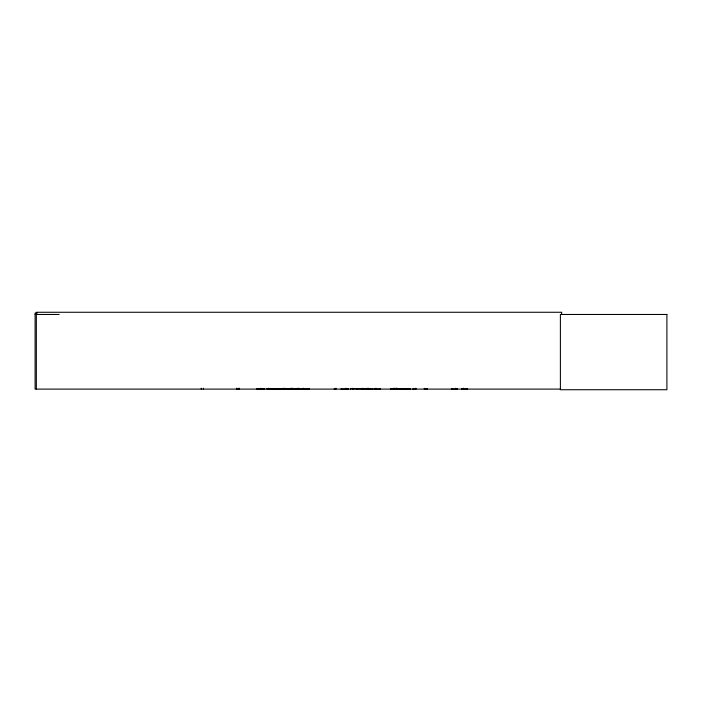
<?xml version="1.0" encoding="UTF-8"?>
<svg xmlns="http://www.w3.org/2000/svg" width="702" height="702" viewBox="0 0 702 702"><rect width="100%" height="100%" fill="white"/><g stroke="black" fill="none" stroke-linecap="round" stroke-linejoin="round"><path stroke-width="1.05" d="M285.398 389.005L285.424 388.478M296.446 389.005L296.472 388.478M366.681 389.005L366.734 388.478M340.988 389.101L348.157 389.022M451.316 389.101L457.239 389.022M412.829 389.101L415.426 389.022M237.513 389.04L238.022 389.005M334.082 389.075L334.556 389.022M341.365 389.022L341.426 388.531L341.488 389.101M451.728 389.022L451.798 388.531M261.109 389.022L256.862 389.075L256.879 388.478M413.294 389.022L413.364 388.531L413.443 389.101M37.294 313.057L35.1 313.057L35.1 389.101L560.529 389.101M35.1 314.47L59.179 314.47M267.12 388.61L294.235 388.61M396.051 388.61L410.108 388.61M267.093 388.811L294.261 388.794M396.025 388.811L410.135 388.794M267.111 389.057L297.051 389.075M298.332 389.022L309.363 389.005M350.57 388.531L372.85 389.075M380.291 389.075L374.377 389.022M390.654 388.943L410.126 389.057M427.281 389.075L424.684 389.022M426.816 389.022L426.746 388.531M268.62 389.022L268.734 388.32M467.725 389.022L461.855 389.022M379.879 389.022L379.817 388.531M296.656 389.022L296.595 388.531M290.742 389.022L290.768 388.32M298.315 388.943L298.35 388.162M561.626 314.47L561.626 312.267L36.337 312.267L36.337 389.101M467.225 388.478L467.225 389.101M463.469 388.32L463.469 389.101M463.285 388.32L463.285 389.101M461.723 388.478L461.723 389.101M457.371 388.478L457.371 389.101M455.809 388.32L455.809 389.101M455.616 388.32L455.616 389.101M451.86 388.478L451.86 389.101M426.667 388.478L426.667 389.101M424.534 388.478L424.534 389.101M415.786 388.32L415.786 389.101M415.707 388.32L415.707 389.101M415.584 388.478L415.584 389.101M407.046 388.478L407.046 389.101M406.774 388.478L406.774 389.101M406.502 388.478L406.502 389.101M405.958 388.478L405.958 389.101M405.554 388.478L405.554 389.101M405.291 388.478L405.291 389.101M404.264 388.478L404.264 389.101M402.167 388.478L402.167 389.101M402.053 388.478L402.053 389.101M401.939 388.478L401.939 389.101M401.825 388.478L401.825 389.101M401.167 388.478L401.167 389.101M400.816 388.478L400.816 389.101M399.517 388.478L399.517 389.101M396.49 388.32L396.49 389.101M396.156 388.162L396.156 389.101M396.095 388.32L396.095 389.101M395.235 388.478L395.156 389.101M393.962 388.162L393.962 389.101M393.936 388.32L393.945 389.101M390.654 388.478L390.654 389.101M379.747 388.478L379.747 389.101M375.991 388.32L375.991 389.101M375.798 388.32L375.798 389.101M374.236 388.478L374.236 389.101M372.525 388.478L372.525 389.101M369.893 388.478L369.893 389.101M368.331 388.32L368.331 389.101M368.138 388.32L368.138 389.101M367.207 388.32L367.207 389.101M366.874 388.32L366.874 389.101M364.382 388.478L364.382 389.101M362.846 388.478L362.846 389.101M362.697 388.32L362.697 389.101M362.364 388.32L362.364 389.101M357.3 388.478L357.3 389.101M357.046 388.478L357.046 389.101M353.018 388.32L353.018 389.101M352.781 388.32L352.781 389.101M350.5 388.478L350.5 389.101M348.28 388.478L348.28 389.101M346.007 388.32L346.007 389.101M345.77 388.32L345.77 389.101M335.986 388.162L336.004 389.101M309.345 388.478L309.345 389.101M303.755 388.32L303.755 389.101M303.369 388.32L303.369 389.101M298.64 388.478L298.64 389.101M298.569 388.478L298.569 389.101M297.35 388.32L297.35 389.101M295.13 388.478L295.13 389.101M292.462 388.32L292.462 389.101M292.243 388.32L292.243 389.101M291.4 388.32L291.4 389.101M291.014 388.32L290.997 389.101M290.259 388.478L290.259 389.101M288.697 388.478L288.697 389.101M287.206 388.829L287.136 388.478M285.846 388.478L285.846 389.101M285.152 388.32L285.152 389.101M284.933 388.32L284.933 389.101M283.775 388.32L283.775 389.101M283.555 388.32L283.555 389.101M280.87 388.478L280.87 389.101M279.422 388.478L279.422 389.101M271.885 388.478L271.885 389.101M268.866 388.32L268.866 389.101M268.076 388.478L268.076 389.101M264.619 388.478L264.619 389.101M263.952 388.478L263.952 389.101M263.662 388.478L263.662 389.101M263.61 388.478L263.61 389.101M262.996 388.478L262.996 389.101M262.855 388.478L262.855 389.101M262.662 388.478L262.662 389.101M262.364 388.478L262.364 389.101M261.723 388.478L261.723 389.101M260.723 388.478L260.723 389.101L260.6 388.32M260.468 388.32L260.468 389.101M259.731 388.478L259.731 389.101M259.6 388.478L259.6 389.101M259.486 388.478L259.486 389.101M259.064 388.478L258.977 389.101M258.863 388.478L258.863 389.101M258.784 388.478L258.784 389.101M258.38 388.478L258.38 389.101M257.669 388.478L257.669 389.101M257.45 388.478L257.45 389.101M239.417 388.32L239.417 389.101M238.864 388.162L238.864 389.101M238.197 388.478L238.197 389.101M238.127 388.478L238.127 389.101M236.671 388.162L236.671 389.101M203.431 388.162L203.431 389.101M201.237 388.162L201.237 389.101M666.9 314.47L560.389 314.47L560.389 389.733L666.9 389.733L666.9 314.47M424.403 389.101L424.403 388.32L424.333 389.101M334.784 389.101L334.784 388.478L334.714 389.101M264.391 389.101L264.391 388.478L264.347 389.101M262.048 389.101L262.048 388.478L262.004 389.101M261.328 389.101L261.302 388.478L261.258 389.101"/></g></svg>
